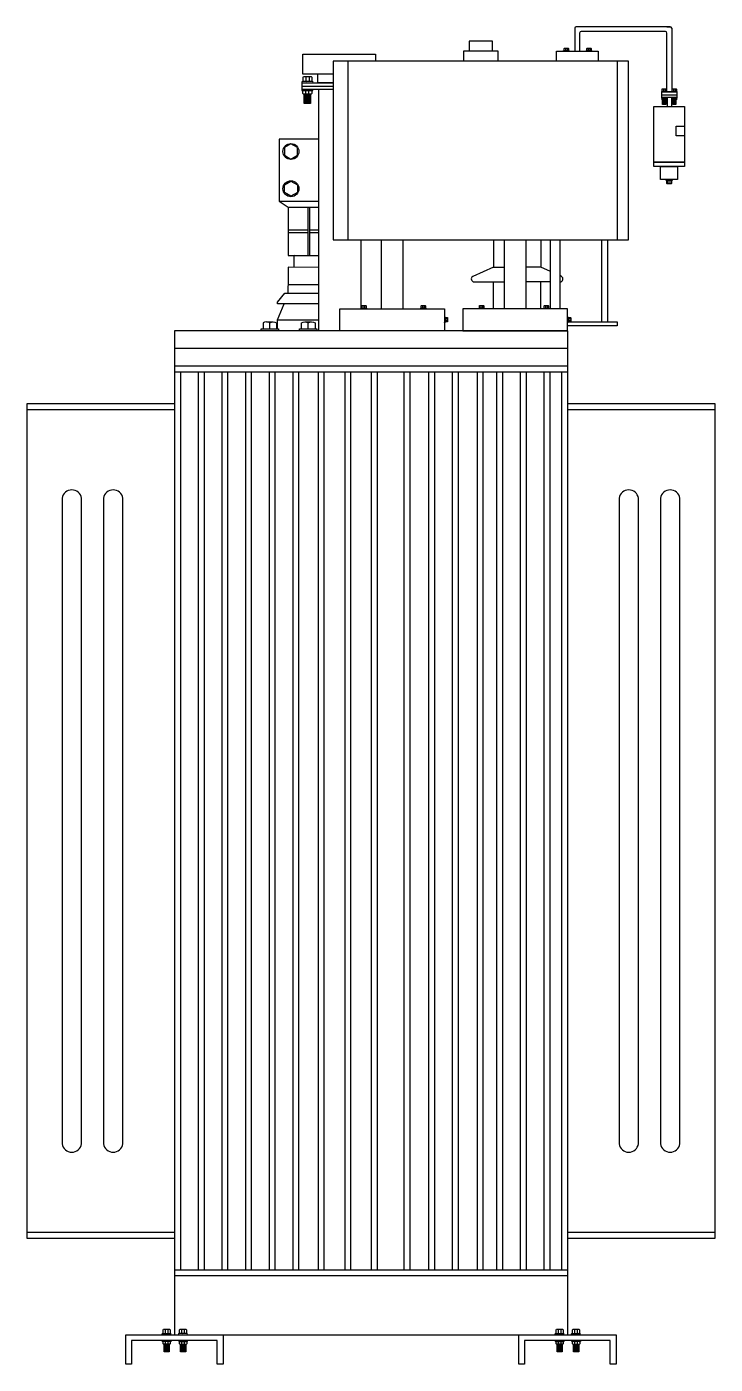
# Model space of a CAD drawing. Header units: millimetres. Extents: x 20927 to 53748, y 38421 to 54891.
# Drawn here: x 21102 to 22267, y 44419 to 46683 of the extents above; entities that cross this region are included whole.
import ezdxf

# ---------------------------------------------------------------- set-up
doc = ezdxf.new("R2010")
doc.units = ezdxf.units.MM
doc.linetypes.add('DASHEDX2', pattern=[1.5, 1, -0.5])
doc.layers.add('Btrans.', color=2, linetype='Continuous')
doc.layers.add('HIGHT', color=8, linetype='Continuous')

# ---------------------------------------------------------------- blocks, each defined once
blk = doc.blocks.new('A$C6F5A6055-flat-7')
at = {"layer": 'HIGHT'}
for p, q in [((0, 262.6), (0, 223.9)), ((161.5, 265.1), (2.5, 265.1)), ((8.1, 254.5), (8.1, 223.9)), ((153.3, 257), (10.6, 257)), ((155.8, 265.1), (161.5, 265.1)), ((155.8, 154.7), (155.8, 254.5)), ((164, 262.6), (164, 154.7)), ((147.6, 159.5), (148.1, 160)), ((147.6, 156.1), (147.6, 159.5)), ((148.1, 160), (149.9, 160)), ((149.5, 160), (149.9, 159.5)), ((149.9, 160), (152.7, 160)), ((150.4, 160), (149.9, 159.5)), ((149.9, 159.5), (149.9, 156.1)), ((152.2, 160), (152.7, 159.5)), ((152.7, 160), (154.6, 160)), ((153.2, 160), (152.7, 159.5)), ((152.7, 159.5), (152.7, 156.1)), ((154.6, 160), (155.1, 159.5)), ((155.1, 159.5), (155.1, 156.1)), ((164.8, 159.5), (165.3, 160)), ((164.8, 156.1), (164.8, 159.5)), ((165.3, 160), (167.1, 160)), ((166.7, 160), (167.1, 159.5)), ((167.6, 160), (167.1, 159.5)), ((167.1, 160), (169.9, 160)), ((167.1, 159.5), (167.1, 156.1)), ((169.4, 160), (169.9, 159.5)), ((170.4, 160), (169.9, 159.5)), ((169.9, 160), (171.8, 160)), ((169.9, 159.5), (169.9, 156.1)), ((171.8, 160), (172.3, 159.5)), ((172.3, 159.5), (172.3, 156.1)), ((147, 149.9), (172.7, 149.9)), ((147.1, 155.6), (155.5, 155.6)), ((155.5, 154.7), (147.1, 154.7)), ((147.1, 145.2), (155.5, 145.2)), ((155.5, 144.2), (147.1, 144.2)), ((147.2, 144.2), (155.1, 144.2)), ((155.5, 155.6), (147.5, 155.6)), ((148.1, 155.6), (147.6, 156.1)), ((147.6, 143.8), (148.1, 144.2)), ((147.6, 141.7), (147.6, 143.8)), ((148.1, 141.3), (147.6, 141.7)), ((148.1, 155.6), (154.6, 155.6)), ((154.6, 144.2), (148.1, 144.2)), ((149.9, 141.3), (148.1, 141.3)), ((148.6, 133.4), (148.6, 141.3)), ((154, 140.9), (148.6, 140.9)), ((154, 140.1), (148.6, 140.1)), ((154, 140.1), (148.6, 140.1)), ((154, 139.2), (148.6, 139.2)), ((154, 139.2), (148.6, 139.2)), ((154, 138.4), (148.6, 138.4)), ((154, 138.4), (148.6, 138.4)), ((154, 137.6), (148.6, 137.6)), ((154, 137.6), (148.6, 137.6)), ((154, 136.7), (148.6, 136.7)), ((154, 136.7), (148.6, 136.7)), ((154, 135.9), (148.6, 135.9)), ((154, 135.9), (148.6, 135.9)), ((149, 154.7), (153.7, 154.7)), ((153.7, 145.2), (149, 145.2)), ((149.9, 156.1), (149.5, 155.6)), ((149.9, 143.8), (149.5, 144.2)), ((149.5, 141.3), (149.9, 141.7)), ((149.9, 156.1), (150.4, 155.6)), ((149.9, 143.8), (150.4, 144.2)), ((149.9, 141.7), (149.9, 143.8)), ((150.4, 141.3), (149.9, 141.7)), ((152.7, 141.3), (149.9, 141.3)), ((152.7, 156.1), (152.2, 155.6)), ((152.7, 143.8), (152.2, 144.2)), ((152.2, 141.3), (152.7, 141.7)), ((152.7, 156.1), (153.2, 155.6)), ((152.7, 143.8), (153.2, 144.2)), ((152.7, 141.7), (152.7, 143.8)), ((153.2, 141.3), (152.7, 141.7)), ((154.6, 141.3), (152.7, 141.3)), ((154, 141.3), (154, 133.4)), ((155.1, 156.1), (154.6, 155.6)), ((154.6, 144.2), (155.1, 143.8)), ((155.1, 141.7), (154.6, 141.3)), ((155.1, 143.8), (155.1, 141.7)), ((164, 154.7), (155.8, 154.7)), ((156.3, 145.2), (156.3, 130.1)), ((163.5, 145.2), (163.5, 130.1)), ((164.3, 155.6), (172.7, 155.6)), ((172.7, 154.7), (164.3, 154.7)), ((164.3, 145.2), (172.7, 145.2)), ((172.7, 144.2), (164.3, 144.2)), ((164.4, 144.2), (172.3, 144.2)), ((172.7, 155.6), (164.7, 155.6)), ((165.3, 155.6), (164.8, 156.1)), ((164.8, 143.8), (165.3, 144.2)), ((164.8, 141.7), (164.8, 143.8)), ((165.3, 141.3), (164.8, 141.7)), ((165.3, 155.6), (171.8, 155.6)), ((171.8, 144.2), (165.3, 144.2)), ((167.1, 141.3), (165.3, 141.3)), ((165.8, 133.4), (165.8, 141.3)), ((171.2, 140.9), (165.8, 140.9)), ((171.2, 140.1), (165.8, 140.1)), ((171.2, 140.1), (165.8, 140.1)), ((171.2, 139.2), (165.8, 139.2)), ((171.2, 139.2), (165.8, 139.2)), ((171.2, 138.4), (165.8, 138.4)), ((171.2, 138.4), (165.8, 138.4)), ((171.2, 137.6), (165.8, 137.6)), ((171.2, 137.6), (165.8, 137.6)), ((171.2, 136.7), (165.8, 136.7)), ((171.2, 136.7), (165.8, 136.7)), ((171.2, 135.9), (165.8, 135.9)), ((171.2, 135.9), (165.8, 135.9)), ((166.2, 154.7), (170.9, 154.7)), ((170.9, 145.2), (166.2, 145.2)), ((167.1, 156.1), (166.7, 155.6)), ((167.1, 143.8), (166.7, 144.2)), ((166.7, 141.3), (167.1, 141.7)), ((167.1, 156.1), (167.6, 155.6)), ((167.1, 143.8), (167.6, 144.2)), ((167.1, 141.7), (167.1, 143.8)), ((167.6, 141.3), (167.1, 141.7)), ((169.9, 141.3), (167.1, 141.3)), ((169.9, 156.1), (169.4, 155.6)), ((169.9, 143.8), (169.4, 144.2)), ((169.4, 141.3), (169.9, 141.7)), ((169.9, 156.1), (170.4, 155.6)), ((169.9, 143.8), (170.4, 144.2)), ((169.9, 141.7), (169.9, 143.8)), ((170.4, 141.3), (169.9, 141.7)), ((171.8, 141.3), (169.9, 141.3)), ((171.2, 141.3), (171.2, 133.4)), ((172.3, 156.1), (171.8, 155.6)), ((171.8, 144.2), (172.3, 143.8)), ((172.3, 141.7), (171.8, 141.3)), ((172.3, 143.8), (172.3, 141.7)), ((154, 135.1), (148.6, 135.1)), ((154, 135.1), (148.6, 135.1)), ((154, 134.2), (148.6, 134.2)), ((154, 134.2), (148.6, 134.2)), ((154, 133.4), (148.6, 133.4)), ((171.2, 135.1), (165.8, 135.1)), ((171.2, 135.1), (165.8, 135.1)), ((171.2, 134.2), (165.8, 134.2)), ((171.2, 134.2), (165.8, 134.2)), ((171.2, 133.4), (165.8, 133.4)), ((164.6, 6.4), (154.5, 6.4)), ((154.5, 5.3), (164.6, 5.3)), ((164.6, 5.3), (155, 5.3)), ((155.7, 5.3), (155.1, 4.7)), ((155.1, 4.7), (155.1, 0.6)), ((155.1, 0.6), (155.7, 0)), ((155.7, 5.3), (163.5, 5.3)), ((156.8, 6.4), (162.4, 6.4)), ((157.9, 4.7), (157.4, 5.3)), ((157.4, 0), (157.9, 0.6)), ((157.9, 4.7), (158.5, 5.3)), ((157.9, 0.6), (157.9, 4.7)), ((158.5, 0), (157.9, 0.6)), ((161.2, 4.7), (160.7, 5.3)), ((160.7, 0), (161.2, 0.6)), ((161.2, 4.7), (161.8, 5.3)), ((161.2, 0.6), (161.2, 4.7)), ((161.8, 0), (161.2, 0.6)), ((164, 4.7), (163.5, 5.3)), ((163.5, 0), (164, 0.6)), ((164, 0.6), (164, 4.7)), ((155.7, 0), (157.9, 0)), ((157.9, 0), (161.2, 0)), ((161.2, 0), (163.5, 0))]:
    blk.add_line(p, q, dxfattribs=at)
for points in [[(147, 154.7), (172.7, 154.7), (172.7, 145.2), (147, 145.2)], [(133.6, 130.1), (185.6, 130.1), (185.6, 36), (133.6, 36)], [(133.6, 36), (185.6, 36), (185.6, 36), (133.6, 36)], [(133.6, 36), (185.6, 36), (185.6, 28.8), (133.6, 28.8)], [(145.2, 28.8), (173.9, 28.8), (173.9, 6.4), (145.2, 6.4)]]:
    blk.add_lwpolyline(points, close=True, dxfattribs=at)
blk.add_lwpolyline([(185.6, 80.5), (171.3, 80.5), (171.3, 96.7), (185.6, 96.7)], dxfattribs=at)
for centre, radius, start, end in [((2.5, 262.6), 2.5, 90, 180), ((10.6, 254.5), 2.5, 90, 180), ((153.3, 254.5), 2.5, 0, 90), ((161.5, 262.6), 2.5, 0, 90), ((147, 155.2), 0.473, 82.7348, 277.2652), ((147, 144.7), 0.473, 82.7348, 277.2652), ((155.6, 155.2), 0.473, 262.7348, 97.2652), ((155.6, 144.7), 0.473, 262.7348, 97.2652), ((164.2, 155.2), 0.473, 82.7348, 277.2652), ((164.2, 144.7), 0.473, 82.7348, 277.2652), ((172.8, 155.2), 0.473, 262.7348, 97.2652), ((172.8, 144.7), 0.473, 262.7348, 97.2652), ((154.4, 5.8), 0.567, 82.7348, 277.2652), ((164.7, 5.8), 0.567, 262.7348, 97.2652)]:
    blk.add_arc(centre, radius, start, end, dxfattribs=at)

msp = doc.modelspace()

# ---------------------------------------------------------------- linework, layer by layer
at = {"layer": 'Btrans.'}
for p, q in [((21351.9, 46167.9), (21351.9, 44468.7)), ((22017, 46167.9), (21352, 46167.9)), ((22016.9, 46167.9), (22016.9, 44468.7)), ((22016.9, 46137.9), (21351.9, 46137.9)), ((22016.9, 46107.9), (21351.9, 46107.9)), ((22016.9, 46097.9), (21351.9, 46097.9)), ((21351.9, 46034.1), (21101.9, 46034.1)), ((22266.9, 46034.1), (22016.9, 46034.1)), ((21101.9, 44642.1), (21351.9, 44642.1)), ((22016.9, 44642.1), (22266.9, 44642.1)), ((21351.9, 44578.7), (22016.9, 44578.7)), ((21351.9, 44568.7), (22016.9, 44568.7))]:
    msp.add_line(p, q, dxfattribs=at)
for points in [[(21351.9, 46044.1), (21101.9, 46044.1), (21101.9, 44632.1), (21351.9, 44632.1)], [(22016.9, 44632.1), (22266.9, 44632.1), (22266.9, 46044.1), (22016.9, 46044.1)], [(21434.4, 44468.7), (21434.4, 44418.7), (21424.4, 44418.7), (21424.4, 44458.7), (21279.4, 44458.7), (21279.4, 44418.7), (21269.4, 44418.7), (21269.4, 44468.7), (22099.4, 44468.7), (22099.4, 44418.7), (22089.4, 44418.7), (22089.4, 44458.7), (21944.4, 44458.7), (21944.4, 44418.7), (21934.4, 44418.7), (21934.4, 44468.7)]]:
    msp.add_lwpolyline(points, dxfattribs=at)
at = {"layer": 'HIGHT'}
for p, q in [((22013.4, 46646.1), (22013.4, 46642.6)), ((22016.2, 46646.1), (22016.2, 46642.6)), ((22051.9, 46646.1), (22051.9, 46642.6)), ((22054.7, 46646.1), (22054.7, 46642.6)), ((21575.1, 46598.5), (21574.1, 46597.5)), ((21580.6, 46598.5), (21579.7, 46597.5)), ((21574, 46573.6), (21575, 46574.5)), ((21574.1, 46590.7), (21575.1, 46589.7)), ((21579.5, 46573.6), (21580.5, 46574.5)), ((21579.7, 46590.7), (21580.6, 46589.7)), ((21582.2, 46567.9), (21571.4, 46567.9)), ((21582.2, 46566.2), (21571.4, 46566.2)), ((21582.2, 46564.5), (21571.4, 46564.5)), ((21582.2, 46562.8), (21571.4, 46562.8)), ((21582.2, 46561.2), (21571.4, 46561.2)), ((21582.2, 46559.5), (21571.4, 46559.5)), ((21582.2, 46557.8), (21571.4, 46557.8)), ((21582.2, 46556.1), (21571.4, 46556.1)), ((21582.2, 46554.5), (21571.4, 46554.5)), ((21575, 46568.6), (21574, 46569.5)), ((21580.5, 46568.6), (21579.5, 46569.5)), ((21529, 46387.5), (21595.9, 46387.5)), ((21544.5, 46377.5), (21595.9, 46377.5)), ((21577.5, 46377.5), (21577.5, 46295.5)), ((21580.5, 46377.5), (21580.5, 46295.5)), ((21544.5, 46338.6), (21577.5, 46338.6)), ((21544.5, 46334.5), (21577.5, 46334.5)), ((21580.5, 46338.6), (21595.9, 46338.6)), ((21580.5, 46334.5), (21595.9, 46334.5)), ((21988, 46268.5), (21971.7, 46275.8)), ((21891.7, 46205.4), (21891.7, 46250.8)), ((21988, 46250.8), (21947.1, 46250.8)), ((21971.7, 46205.4), (21971.7, 46250.8)), ((21670.5, 46210.7), (21670.9, 46210.2)), ((21674.2, 46210.7), (21673.7, 46210.2)), ((21771.1, 46210.7), (21771.5, 46210.2)), ((21774.8, 46210.7), (21774.3, 46210.2)), ((21869.6, 46210.7), (21870.1, 46210.2)), ((21873.3, 46210.7), (21872.9, 46210.2)), ((21979.3, 46210.7), (21979.7, 46210.2)), ((21983, 46210.7), (21982.5, 46210.2)), ((21526.5, 46186.5), (21595.9, 46186.5)), ((21670.9, 46206.8), (21670.5, 46206.3)), ((21673.7, 46206.8), (21674.2, 46206.3)), ((21771.5, 46206.8), (21771.1, 46206.3)), ((21774.3, 46206.8), (21774.8, 46206.3)), ((21810.2, 46188), (21809.8, 46188.5)), ((21810.2, 46185.2), (21809.8, 46184.8)), ((21814.1, 46188.5), (21813.7, 46188)), ((21814.1, 46184.8), (21813.7, 46185.2)), ((21870.1, 46206.8), (21869.6, 46206.3)), ((21872.9, 46206.8), (21873.3, 46206.3)), ((21979.7, 46206.8), (21979.3, 46206.3)), ((21982.5, 46206.8), (21983, 46206.3)), ((22018.4, 46188), (22018, 46188.5)), ((22018.4, 46185.2), (22018, 46184.8)), ((22022.4, 46188.5), (22021.9, 46188)), ((22022.4, 46184.8), (22021.9, 46185.2)), ((21507.5, 46183), (21519, 46183)), ((21572.5, 46183), (21584, 46183)), ((21578.2, 46171.2), (21578.2, 46181.4)), ((21361.9, 46097.9), (21361.9, 44578.3)), ((21391.9, 46097.9), (21391.9, 44578.3)), ((21401.9, 46097.9), (21401.9, 44578.3)), ((21431.9, 46097.9), (21431.9, 44578.3)), ((21441.9, 46097.9), (21441.9, 44578.3)), ((21471.9, 46097.9), (21471.9, 44578.3)), ((21481.9, 46097.9), (21481.9, 44578.3)), ((21511.9, 46097.9), (21511.9, 44578.3)), ((21521.9, 46097.9), (21521.9, 44578.3)), ((21551.9, 46097.9), (21551.9, 44578.3)), ((21561.9, 46097.9), (21561.9, 44578.3)), ((21594.9, 46097.9), (21594.9, 44578.3)), ((21604.9, 46097.9), (21604.9, 44578.3)), ((21639.9, 46097.9), (21639.9, 44578.3)), ((21649.9, 46097.9), (21649.9, 44578.3)), ((21684.9, 46097.9), (21684.9, 44578.3)), ((21694.9, 46097.9), (21694.9, 44578.3)), ((21739.9, 46099), (21739.9, 44579.4)), ((21749.9, 46099), (21749.9, 44579.4)), ((21781.9, 46097.9), (21781.9, 44578.3)), ((21791.9, 46097.9), (21791.9, 44578.3)), ((21821.9, 46097.9), (21821.9, 44578.3)), ((21831.9, 46097.9), (21831.9, 44578.3)), ((21863.9, 46097.9), (21863.9, 44578.3)), ((21873.9, 46097.9), (21873.9, 44578.3)), ((21896.9, 46097.9), (21896.9, 44578.3)), ((21906.9, 46097.9), (21906.9, 44578.3)), ((21936.9, 46097.9), (21936.9, 44578.3)), ((21946.9, 46097.9), (21946.9, 44578.3)), ((21976.9, 46097.9), (21976.9, 44578.3)), ((21986.9, 46097.9), (21986.9, 44578.3)), ((22006.9, 46097.9), (22006.9, 44578.3)), ((21335.6, 44477.8), (21336.3, 44477.1)), ((21340, 44477.8), (21340.8, 44477.1)), ((21363.9, 44471.2), (21363.2, 44470.5)), ((21368.4, 44471.2), (21369.1, 44470.5)), ((22000.6, 44477.8), (22001.3, 44477.1)), ((22005, 44477.8), (22005.8, 44477.1)), ((22028.9, 44471.2), (22028.2, 44470.5)), ((22033.4, 44471.2), (22034.1, 44470.5)), ((21343.1, 44451.9), (21334.4, 44451.9)), ((21343.1, 44450.5), (21334.4, 44450.5)), ((21343.1, 44449.2), (21334.4, 44449.2)), ((21343.1, 44447.8), (21334.4, 44447.8)), ((21343.1, 44446.5), (21334.4, 44446.5)), ((21343.1, 44445.2), (21334.4, 44445.2)), ((21343.1, 44443.8), (21334.4, 44443.8)), ((21343.1, 44442.5), (21334.4, 44442.5)), ((21336.5, 44456.4), (21337.3, 44457.2)), ((21337.3, 44452.4), (21336.5, 44453.2)), ((21341, 44453.2), (21341, 44456.4)), ((21370.9, 44451.7), (21362.3, 44451.7)), ((21370.9, 44450.4), (21362.3, 44450.4)), ((21370.9, 44449.1), (21362.3, 44449.1)), ((21370.9, 44447.7), (21362.3, 44447.7)), ((21370.9, 44446.4), (21362.3, 44446.4)), ((21370.9, 44445), (21362.3, 44445)), ((21370.9, 44443.7), (21362.3, 44443.7)), ((21370.9, 44442.4), (21362.3, 44442.4)), ((21364.4, 44453), (21364.4, 44456.3)), ((21368.8, 44456.3), (21369.6, 44457.1)), ((21369.6, 44452.3), (21368.8, 44453)), ((22008.1, 44451.9), (21999.4, 44451.9)), ((22008.1, 44450.5), (21999.4, 44450.5)), ((22008.1, 44449.2), (21999.4, 44449.2)), ((22008.1, 44447.8), (21999.4, 44447.8)), ((22008.1, 44446.5), (21999.4, 44446.5)), ((22008.1, 44445.2), (21999.4, 44445.2)), ((22008.1, 44443.8), (21999.4, 44443.8)), ((22008.1, 44442.5), (21999.4, 44442.5)), ((22001.5, 44453.2), (22001.5, 44456.4)), ((22006, 44456.4), (22006.7, 44457.2)), ((22006.7, 44452.4), (22006, 44453.2)), ((22035.9, 44451.7), (22027.3, 44451.7)), ((22035.9, 44450.4), (22027.3, 44450.4)), ((22035.9, 44449.1), (22027.3, 44449.1)), ((22035.9, 44447.7), (22027.3, 44447.7)), ((22035.9, 44446.4), (22027.3, 44446.4)), ((22035.9, 44445), (22027.3, 44445)), ((22035.9, 44443.7), (22027.3, 44443.7)), ((22035.9, 44442.4), (22027.3, 44442.4)), ((22029.4, 44453), (22029.4, 44456.3)), ((22033.8, 44456.3), (22034.6, 44457.1)), ((22034.6, 44452.3), (22033.8, 44453)), ((21343.1, 44441.1), (21334.4, 44441.1)), ((21370.9, 44441), (21362.3, 44441)), ((22008.1, 44441.1), (21999.4, 44441.1)), ((22035.9, 44441), (22027.3, 44441))]:
    msp.add_line(p, q, dxfattribs=at)
at = {"layer": 'HIGHT', "linetype": 'DASHEDX2'}
for p, q in [((21645.3, 46624.5), (21645.3, 46322.2)), ((22101.5, 46322.2), (22101.5, 46624.5))]:
    msp.add_line(p, q, dxfattribs=at)
at = {"layer": 'HIGHT'}
for points in [[(21899.4, 46624.5), (21899.4, 46641.2), (21841.1, 46641.2), (21841.1, 46624.5)], [(21890, 46641.2), (21890, 46658), (21850.5, 46658), (21850.5, 46641.2)], [(21998.3, 46624.5), (21998.3, 46641.2), (22068.6, 46641.2), (22068.6, 46624.5)], [(22011.6, 46642.2), (22011.1, 46642.6), (22011.1, 46646.1), (22011.6, 46646.6), (22018.1, 46646.6), (22018.5, 46646.1), (22018.5, 46642.6), (22018.1, 46642.2)], [(22013.9, 46646.6), (22013.4, 46646.1), (22013, 46646.6)], [(22013.9, 46642.2), (22013.4, 46642.6), (22013, 46642.2)], [(22015.7, 46646.6), (22016.2, 46646.1), (22016.7, 46646.6)], [(22016.7, 46642.2), (22016.2, 46642.6), (22015.7, 46642.2)], [(22050, 46642.2), (22049.5, 46642.6), (22049.5, 46646.1), (22050, 46646.6), (22056.5, 46646.6), (22057, 46646.1), (22057, 46642.6), (22056.5, 46642.2)], [(22052.4, 46646.6), (22051.9, 46646.1), (22051.4, 46646.6)], [(22052.4, 46642.2), (22051.9, 46642.6), (22051.4, 46642.2)], [(22054.2, 46646.6), (22054.7, 46646.1), (22055.1, 46646.6)], [(22055.1, 46642.2), (22054.7, 46642.6), (22054.2, 46642.2)], [(21620.3, 46602.5), (21569, 46602.5), (21569, 46636.5), (21692.1, 46636.5), (21692.1, 46624.5)], [(21570.4, 46589.7), (21569.4, 46590.7), (21569.4, 46597.5), (21570.4, 46598.5), (21583.4, 46598.5), (21584.3, 46597.5), (21584.3, 46590.7), (21583.4, 46589.7)], [(21573.2, 46598.5), (21574.1, 46597.5), (21574.1, 46590.7), (21573.2, 46589.7)], [(21578.7, 46598.5), (21579.7, 46597.5), (21579.7, 46590.7), (21578.7, 46589.7)], [(21620.3, 46587.8), (21594.2, 46587.8), (21594.2, 46602.5)], [(21620.3, 46576.6), (21567.7, 46576.6), (21567.7, 46587.8), (21620.3, 46587.8)], [(21567.7, 46582.2), (21620.3, 46582.2)], [(21583.3, 46574.5), (21584.2, 46573.6), (21584.2, 46569.5), (21583.3, 46568.6), (21570.3, 46568.6), (21569.3, 46569.5), (21569.3, 46573.6), (21570.3, 46574.5)], [(21573.1, 46568.6), (21574, 46569.5), (21574, 46573.6), (21573.1, 46574.5)], [(21578.6, 46568.6), (21579.5, 46569.5), (21579.5, 46573.6), (21578.6, 46574.5)], [(21631.5, 46167.9), (21631.5, 46205.4), (21808.8, 46205.4), (21808.8, 46167.9), (21595.9, 46167.9), (21595.9, 46576.6)], [(21582.2, 46568.6), (21582.2, 46552.8), (21571.4, 46552.8), (21571.4, 46568.6)], [(21595.9, 46492.5), (21529, 46492.5), (21529, 46387.5), (21544.5, 46377.5), (21544.5, 46295.5), (21595.9, 46295.5)], [(21667.2, 46322.2), (21667.2, 46205.4)], [(21701.4, 46322.2), (21701.4, 46205.4)], [(21738.9, 46205.4), (21738.9, 46322.2)], [(21891.7, 46322.2), (21891.7, 46275.8), (21909.6, 46275.8)], [(21909.6, 46322.2), (21909.6, 46205.4)], [(21947.1, 46205.4), (21947.1, 46322.2)], [(21971.7, 46322.2), (21971.7, 46275.8), (21947.1, 46275.8)], [(21988, 46205.4), (21988, 46322.2)], [(22004.1, 46322.2), (22004.1, 46205.4)], [(22074.8, 46183.1), (22074.8, 46322.2)], [(22084.4, 46322.2), (22084.4, 46183.1)], [(21555.3, 46295.5), (21554, 46294.2), (21554, 46275.5)], [(21595.9, 46275.4), (21544.5, 46275.5), (21544.5, 46246.5), (21595.9, 46246.5)], [(21595.9, 46213.5), (21526.5, 46213.5), (21526.5, 46216.5), (21538.5, 46231.5), (21595.9, 46231.5)], [(21544.5, 46246.5), (21543.5, 46242.5), (21543.5, 46231.5)], [(21526.5, 46171.2), (21526.5, 46186.5), (21537.5, 46213.5)], [(21669.1, 46206.3), (21668.6, 46206.8), (21668.6, 46210.2), (21669.1, 46210.7), (21675.6, 46210.7), (21676, 46210.2), (21676, 46206.8), (21675.6, 46206.3)], [(21671.4, 46210.7), (21670.9, 46210.2), (21670.9, 46206.8), (21671.4, 46206.3)], [(21673.2, 46210.7), (21673.7, 46210.2), (21673.7, 46206.8), (21673.2, 46206.3)], [(21769.7, 46206.3), (21769.2, 46206.8), (21769.2, 46210.2), (21769.7, 46210.7), (21776.2, 46210.7), (21776.6, 46210.2), (21776.6, 46206.8), (21776.2, 46206.3)], [(21772, 46210.7), (21771.5, 46210.2), (21771.5, 46206.8), (21772, 46206.3)], [(21773.8, 46210.7), (21774.3, 46210.2), (21774.3, 46206.8), (21773.8, 46206.3)], [(21868.2, 46206.3), (21867.8, 46206.8), (21867.8, 46210.2), (21868.2, 46210.7), (21874.7, 46210.7), (21875.2, 46210.2), (21875.2, 46206.8), (21874.7, 46206.3)], [(21870.6, 46210.7), (21870.1, 46210.2), (21870.1, 46206.8), (21870.6, 46206.3)], [(21872.4, 46210.7), (21872.9, 46210.2), (21872.9, 46206.8), (21872.4, 46206.3)], [(21977.9, 46206.3), (21977.4, 46206.8), (21977.4, 46210.2), (21977.9, 46210.7), (21984.4, 46210.7), (21984.9, 46210.2), (21984.9, 46206.8), (21984.4, 46206.3)], [(21980.2, 46210.7), (21979.7, 46210.2), (21979.7, 46206.8), (21980.2, 46206.3)], [(21982, 46210.7), (21982.5, 46210.2), (21982.5, 46206.8), (21982, 46206.3)], [(21809.8, 46189.9), (21810.2, 46190.4), (21813.7, 46190.4), (21814.1, 46189.9), (21814.1, 46183.4), (21813.7, 46182.9), (21810.2, 46182.9), (21809.8, 46183.4)], [(21814.1, 46187.5), (21813.7, 46188), (21810.2, 46188), (21809.8, 46187.5)], [(21814.1, 46185.7), (21813.7, 46185.2), (21810.2, 46185.2), (21809.8, 46185.7)], [(22018, 46189.9), (22018.4, 46190.4), (22021.9, 46190.4), (22022.4, 46189.9), (22022.4, 46183.4), (22021.9, 46182.9), (22018.4, 46182.9), (22018, 46183.4)], [(22022.4, 46187.5), (22021.9, 46188), (22018.4, 46188), (22018, 46187.5)], [(22022.4, 46185.7), (22021.9, 46185.2), (22018.4, 46185.2), (22018, 46185.7)], [(21498.5, 46167.9), (21498.5, 46171.2), (21528, 46171.2), (21528, 46167.9)], [(21563.5, 46167.9), (21563.5, 46171.2), (21593, 46171.2), (21593, 46167.9)], [(22017, 46183.1), (22101.1, 46183.1), (22101.1, 46176.3), (22017, 46176.3)], [(21333.3, 44470.5), (21332.6, 44471.2), (21332.6, 44477.1), (21333.3, 44477.8), (21343.8, 44477.8), (21344.5, 44477.1), (21344.5, 44471.2), (21343.8, 44470.5)], [(21337.1, 44470.5), (21336.3, 44471.2), (21335.6, 44470.5)], [(21337.1, 44477.8), (21336.3, 44477.1), (21336.3, 44471.2)], [(21340, 44470.5), (21340.8, 44471.2), (21341.5, 44470.5)], [(21341.5, 44477.8), (21340.8, 44477.1), (21340.8, 44471.2)], [(21360.9, 44470.5), (21360.2, 44471.2), (21360.2, 44477.1), (21360.9, 44477.8), (21371.4, 44477.8), (21372.1, 44477.1), (21372.1, 44471.2), (21371.4, 44470.5)], [(21363.2, 44477.8), (21363.9, 44477.1), (21364.7, 44477.8)], [(21363.9, 44477.1), (21363.9, 44471.2), (21364.7, 44470.5)], [(21367.6, 44477.8), (21368.4, 44477.1), (21369.1, 44477.8)], [(21368.4, 44477.1), (21368.4, 44471.2), (21367.6, 44470.5)], [(21998.3, 44470.5), (21997.6, 44471.2), (21997.6, 44477.1), (21998.3, 44477.8), (22008.8, 44477.8), (22009.5, 44477.1), (22009.5, 44471.2), (22008.8, 44470.5)], [(22002.1, 44470.5), (22001.3, 44471.2), (22000.6, 44470.5)], [(22002.1, 44477.8), (22001.3, 44477.1), (22001.3, 44471.2)], [(22005, 44470.5), (22005.8, 44471.2), (22006.5, 44470.5)], [(22006.5, 44477.8), (22005.8, 44477.1), (22005.8, 44471.2)], [(22025.9, 44470.5), (22025.2, 44471.2), (22025.2, 44477.1), (22025.9, 44477.8), (22036.4, 44477.8), (22037.1, 44477.1), (22037.1, 44471.2), (22036.4, 44470.5)], [(22028.2, 44477.8), (22028.9, 44477.1), (22029.7, 44477.8)], [(22028.9, 44477.1), (22028.9, 44471.2), (22029.7, 44470.5)], [(22032.6, 44477.8), (22033.4, 44477.1), (22034.1, 44477.8)], [(22033.4, 44477.1), (22033.4, 44471.2), (22032.6, 44470.5)], [(21344, 44457.2), (21344.7, 44456.4), (21344.7, 44453.2), (21344, 44452.4), (21333.5, 44452.4), (21332.8, 44453.2), (21332.8, 44456.4), (21333.5, 44457.2)], [(21343.1, 44452.4), (21343.1, 44439.8), (21334.4, 44439.8), (21334.4, 44452.4)], [(21335.8, 44452.4), (21336.5, 44453.2), (21336.5, 44456.4), (21335.8, 44457.2)], [(21341.7, 44457.2), (21341, 44456.4), (21340.2, 44457.2)], [(21340.2, 44452.4), (21341, 44453.2), (21341.7, 44452.4)], [(21371.8, 44457.1), (21372.6, 44456.3), (21372.6, 44453), (21371.8, 44452.3), (21361.4, 44452.3), (21360.6, 44453), (21360.6, 44456.3), (21361.4, 44457.1)], [(21370.9, 44452.3), (21370.9, 44439.7), (21362.3, 44439.7), (21362.3, 44452.3)], [(21363.6, 44457.1), (21364.4, 44456.3), (21365.1, 44457.1)], [(21365.1, 44452.3), (21364.4, 44453), (21363.6, 44452.3)], [(21368.1, 44452.3), (21368.8, 44453), (21368.8, 44456.3), (21368.1, 44457.1)], [(22009, 44457.2), (22009.7, 44456.4), (22009.7, 44453.2), (22009, 44452.4), (21998.5, 44452.4), (21997.8, 44453.2), (21997.8, 44456.4), (21998.5, 44457.2)], [(22008.1, 44452.4), (22008.1, 44439.8), (21999.4, 44439.8), (21999.4, 44452.4)], [(22000.8, 44457.2), (22001.5, 44456.4), (22002.3, 44457.2)], [(22002.3, 44452.4), (22001.5, 44453.2), (22000.8, 44452.4)], [(22005.2, 44452.4), (22006, 44453.2), (22006, 44456.4), (22005.2, 44457.2)], [(22036.8, 44457.1), (22037.6, 44456.3), (22037.6, 44453), (22036.8, 44452.3), (22026.4, 44452.3), (22025.6, 44453), (22025.6, 44456.3), (22026.4, 44457.1)], [(22035.9, 44452.3), (22035.9, 44439.7), (22027.3, 44439.7), (22027.3, 44452.3)], [(22028.6, 44457.1), (22029.4, 44456.3), (22030.1, 44457.1)], [(22030.1, 44452.3), (22029.4, 44453), (22028.6, 44452.3)], [(22033.1, 44452.3), (22033.8, 44453), (22033.8, 44456.3), (22033.1, 44457.1)]]:
    msp.add_lwpolyline(points, dxfattribs=at)
for points in [[(22010.6, 46641.2, -1.135579), (22010.6, 46642.2), (22019, 46642.2, -1.135579), (22019, 46641.2)], [(22057.5, 46641.2, 1.135579), (22057.5, 46642.2), (22049.1, 46642.2, 1.135579), (22049.1, 46641.2)], [(21585.3, 46587.8, 1.135579), (21585.3, 46589.7), (21568.5, 46589.7, 1.135579), (21568.5, 46587.8)], [(21891.7, 46275.8), (21856.5, 46260.1, 0.753517), (21859.2, 46250.8), (21909.6, 46250.8)], [(22004.1, 46250.8), (22004.2, 46250.8, 0.753517), (22006.8, 46260.1), (22004.1, 46261.3)], [(21668.1, 46205.4, -1.135579), (21668.1, 46206.3), (21676.5, 46206.3, -1.135579), (21676.5, 46205.4)], [(21777.1, 46205.4, 1.135579), (21777.1, 46206.3), (21768.7, 46206.3, 1.135579), (21768.7, 46205.4)], [(21808.8, 46190.8, -1.135579), (21809.8, 46190.8), (21809.8, 46182.4, -1.135579), (21808.8, 46182.4)], [(21875.7, 46205.4, 1.135579), (21875.7, 46206.3), (21867.3, 46206.3, 1.135579), (21867.3, 46205.4)], [(21976.9, 46205.4, -1.135579), (21976.9, 46206.3), (21985.3, 46206.3, -1.135579), (21985.3, 46205.4)], [(22017, 46190.8, -1.135579), (22018, 46190.8), (22018, 46182.4, -1.135579), (22017, 46182.4)], [(21513.2, 46181.4, 0.27283), (21501.7, 46181.4), (21501.7, 46171.2)], [(21513.2, 46171.2), (21513.2, 46181.4, -0.27283), (21524.8, 46181.4), (21524.8, 46171.2)], [(21566.7, 46171.2), (21566.7, 46181.4, -0.27283), (21578.2, 46181.4, -0.27283), (21589.8, 46181.4), (21589.8, 46171.2)]]:
    msp.add_lwpolyline(points, format="xyb", dxfattribs=at)
for points in [[(21620.3, 46624.5), (21620.3, 46322.2), (22120.3, 46322.2), (22120.3, 46624.5)], [(21560.2, 46478), (21549, 46484.5), (21537.8, 46478), (21537.8, 46465.1), (21549, 46458.6), (21560.2, 46465.1)], [(21560.2, 46402.1), (21549, 46395.6), (21537.8, 46402.1), (21537.8, 46415), (21549, 46421.5), (21560.2, 46415)], [(22017, 46167.9), (22017, 46205.4), (21839.7, 46205.4), (21839.7, 46167.9)]]:
    msp.add_lwpolyline(points, close=True, dxfattribs=at)
for points in [[(21585.2, 46574.5, 1.135579), (21585.2, 46576.4), (21568.3, 46576.4, 1.135579), (21568.3, 46574.5)], [(21161.9, 45884.4), (21161.9, 44791.8, 0.88471), (21194.4, 44791.8), (21194.4, 45884.4, 0.88471)], [(21231.9, 45884.4), (21231.9, 44791.8, 0.88471), (21264.4, 44791.8), (21264.4, 45884.4, 0.88471)], [(22104.4, 45884.4), (22104.4, 44791.8, 0.88471), (22136.9, 44791.8), (22136.9, 45884.4, 0.88471)], [(22174.4, 45884.4), (22174.4, 44791.8, 0.88471), (22206.9, 44791.8), (22206.9, 45884.4, 0.88471)], [(21345.3, 44468.7), (21331.8, 44468.7, -0.940941), (21331.8, 44470.5), (21345.3, 44470.5, -0.940941)], [(21359.4, 44470.5, 0.940941), (21359.4, 44468.7), (21372.9, 44468.7, 0.940941), (21372.9, 44470.5)], [(21996.8, 44468.7, -0.940941), (21996.8, 44470.5), (22010.3, 44470.5, -0.940941), (22010.3, 44468.7)], [(22037.9, 44468.7), (22024.4, 44468.7, -0.940941), (22024.4, 44470.5), (22037.9, 44470.5, -0.940941)], [(21345.5, 44457.2), (21332, 44457.2, -1.149236), (21332, 44458.7), (21345.5, 44458.7, -1.149236)], [(21373.4, 44457.1, 1.149236), (21373.4, 44458.5), (21359.9, 44458.5, 1.149236), (21359.9, 44457.1)], [(22010.5, 44457.2, 1.149236), (22010.5, 44458.7), (21997, 44458.7, 1.149236), (21997, 44457.2)], [(22038.4, 44457.1), (22024.9, 44457.1, -1.149236), (22024.9, 44458.5), (22038.4, 44458.5, -1.149236)]]:
    msp.add_lwpolyline(points, format="xyb", close=True, dxfattribs=at)
for centre in [(21549, 46471.5), (21549, 46408.5)]:
    msp.add_circle(centre, 13.5, dxfattribs=at)

# ---------------------------------------------------------------- block references
msp.add_blockref('A$C6F5A6055-flat-7', (22029.3, 46417.5))

doc.saveas('drawing.dxf')
